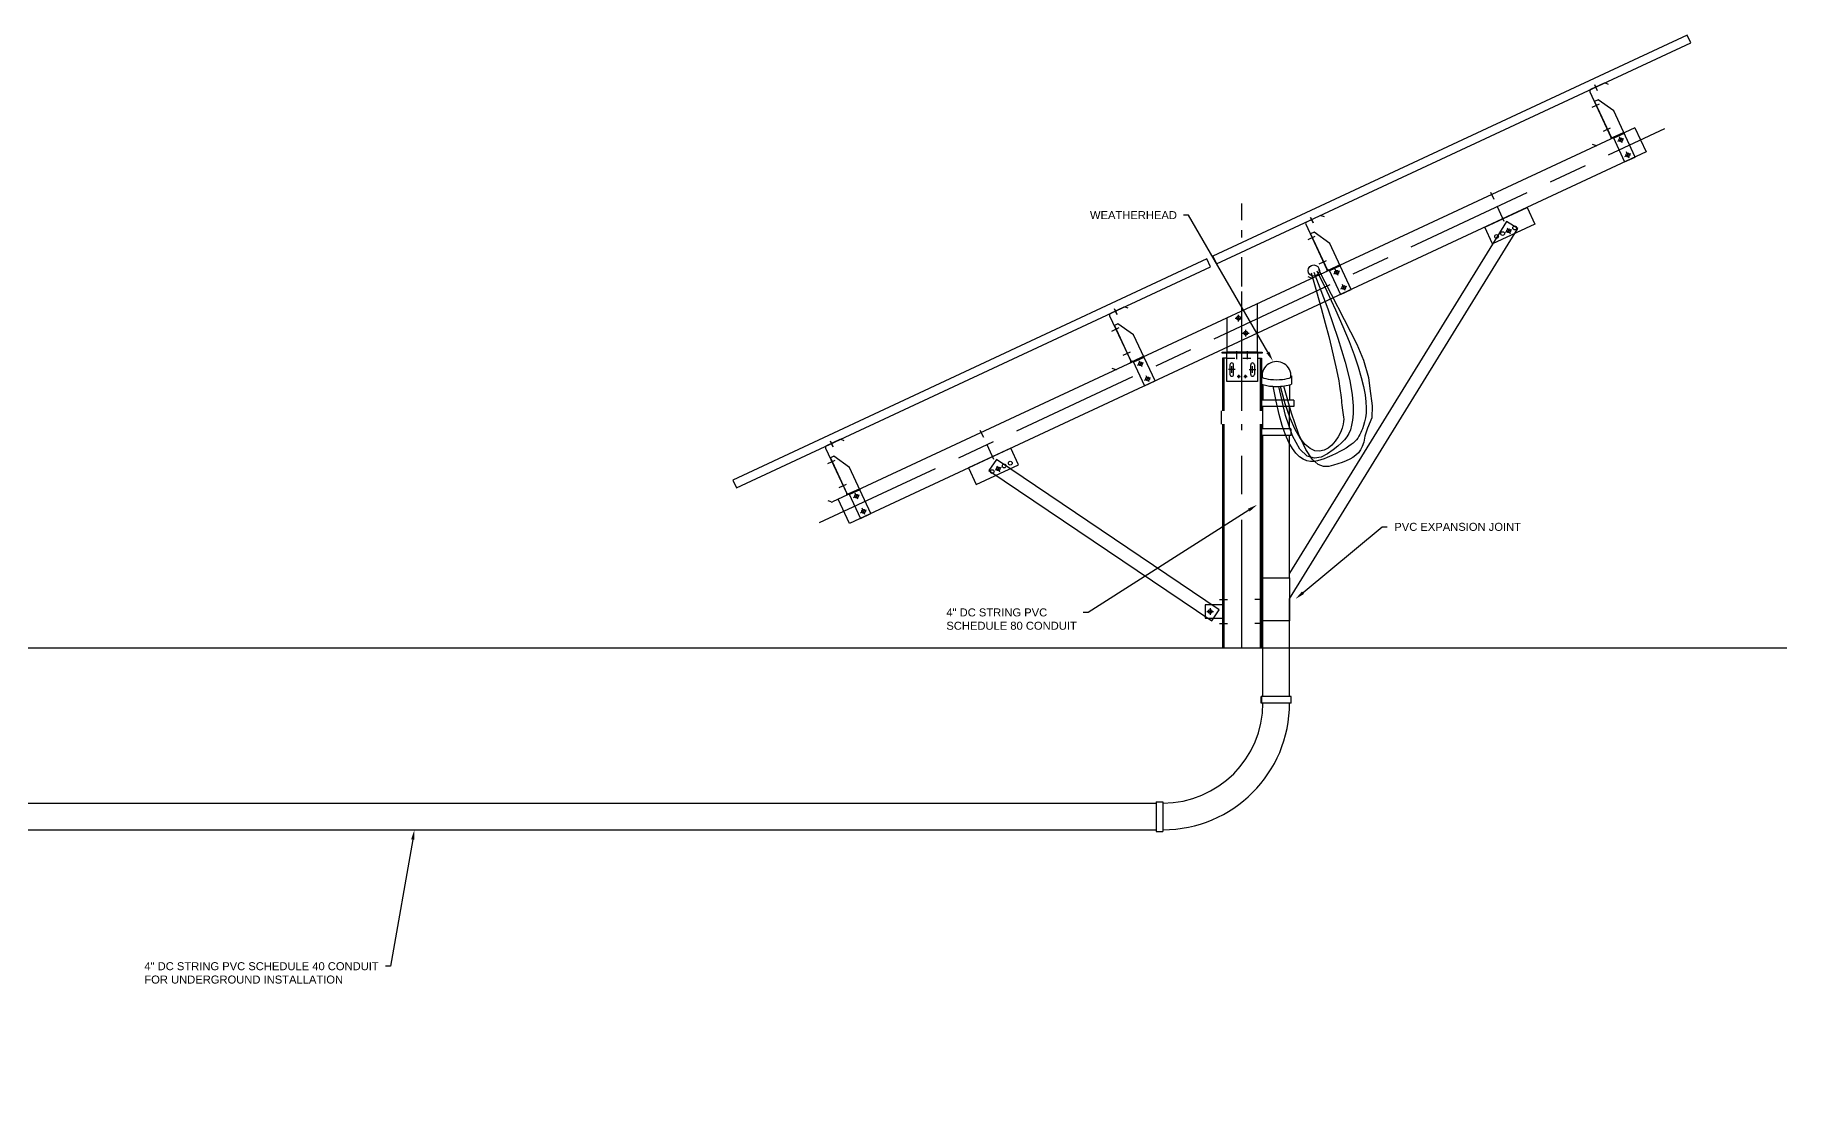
# Model space of a CAD drawing. Extents: x -272 to 283, y -41 to 246.
# Drawn here: x 107.07 to 128.97, y 48.53 to 61.76 of the extents above; entities that cross this region are included whole.
import ezdxf
from ezdxf import colors
from ezdxf.entities.mleader import LeaderData, LeaderLine
from ezdxf.math import Vec2, Vec3

# ---------------------------------------------------------------- set-up
doc = ezdxf.new("R2010")
doc.units = 0
doc.header["$MEASUREMENT"] = 0
for name, pattern in [('Center001', [0.034, 0.02, -0.004, 0.006, -0.004]), ('Center002', [0.068, 0.04, -0.008, 0.012, -0.008]), ('Center005', [0.17, 0.1, -0.02, 0.03, -0.02]), ('Center040', [1.36, 0.8, -0.16, 0.24, -0.16]), ('Dash005', [0.08, 0.05, -0.03]), ('Dash010', [0.16, 0.1, -0.06])]:
    doc.linetypes.add(name, pattern=pattern)
for name, color, linetype in [('CONDUIT', 4, 'Continuous'), ('E-ANNO-NOTE', 3, 'Continuous'), ('G-ANNO-TEXT', 1, 'Continuous'), ('MODS', 2, 'Continuous'), ('MODULE', 3, 'Continuous'), ('RACK', 2, 'Continuous'), ('WIRE', 3, 'Continuous')]:
    doc.layers.add(name, color=color, linetype=linetype)
doc.styles.add('NEI-A', font='arial.ttf')

msp = doc.modelspace()

# ---------------------------------------------------------------- linework, layer by layer
at = {"layer": 'CONDUIT', "ltscale": 2}
for p, q in [((122.77365, 53.49113), (122.39866, 53.49113)), ((122.77365, 53.4078), (122.39866, 53.4078))]:
    msp.add_line(p, q, dxfattribs=at)
for points in [[(122.4195, 57.38757), (122.4195, 57.19171)], [(122.75282, 57.38572), (122.75282, 57.19172)], [(122.77823, 57.49467), (122.77823, 57.3949)], [(122.4195, 56.83532), (122.4195, 57.11497)], [(122.75282, 56.83532), (122.75282, 57.11499)], [(122.76948, 56.83532), (122.39866, 56.83532)], [(122.76948, 56.75199), (122.39866, 56.75199)], [(122.76948, 56.83532), (122.76948, 56.75199)], [(122.39866, 53.4078), (122.39866, 53.49113)], [(122.40283, 53.49113), (122.40283, 53.4078)], [(122.76948, 53.49113), (122.76948, 53.4078)], [(122.77365, 53.4078), (122.77365, 53.49113)], [(121.08622, 52.17452), (121.16955, 52.17452)], [(121.08622, 52.17452), (121.08622, 51.8037)], [(121.16955, 52.17452), (121.16955, 51.8037)], [(121.08622, 51.8037), (121.16955, 51.8037)]]:
    msp.add_lwpolyline(points, dxfattribs=at)
msp.add_lwpolyline([(122.7702, 57.49952, -0.00654355), (122.77823, 57.49467)], format="xyb", dxfattribs=at)
at = {"layer": 'CONDUIT', "linetype": 'ByBlock', "ltscale": 2, "flags": 128}
for points in [[(122.4195, 54.63465), (122.4195, 56.75199)], [(122.75282, 54.9747), (122.75282, 56.75199)], [(122.75282, 53.49113), (122.75282, 54.71176)], [(122.4195, 53.49113), (122.4195, 54.46799)], [(101.49641, 52.15785), (121.08622, 52.15785)], [(101.49641, 51.82453), (121.08622, 51.82453)]]:
    msp.add_lwpolyline(points, dxfattribs=at)
at = {"layer": 'CONDUIT', "linetype": 'ByBlock', "ltscale": 2}
msp.add_lwpolyline([(122.41931, 54.9747), (122.75263, 54.9747), (122.75282, 54.43477), (122.4195, 54.43477)], close=True, dxfattribs=at)
at = {"layer": 'CONDUIT', "linetype": 'ByBlock', "ltscale": 2, "flags": 128}
for points in [[(121.16955, 52.15785, 0.41421356), (122.4195, 53.4078)], [(121.16955, 51.82453, 0.41421356), (122.75282, 53.4078)]]:
    msp.add_lwpolyline(points, format="xyb", dxfattribs=at)
at = {"layer": 'CONDUIT', "ltscale": 2}
msp.add_circle((123.05469, 58.81392), 0.07017, dxfattribs=at)
for centre, radius, start, end in [((123.14113, 59.47938), 0.02083, 70, 115), ((122.58909, 57.49467), 0.18118, 355.710983, 184.289017)]:
    msp.add_arc(centre, radius, start, end, dxfattribs=at)
msp.add_ellipse((122.58909, 57.49467), major_axis=(-0.18914, 0), ratio=0.24214006, start_param=0, end_param=3.14159265, dxfattribs=at)
msp.add_open_spline([(122.39995, 57.39489), (122.4006, 57.39461), (122.40125, 57.39434), (122.4019, 57.39407), (122.40703, 57.39192), (122.41216, 57.39003), (122.43794, 57.38136), (122.46043, 57.37644), (122.50894, 57.3692), (122.53489, 57.36695), (122.59563, 57.36483), (122.6307, 57.36587), (122.69644, 57.37239), (122.72679, 57.37765), (122.76228, 57.38865), (122.77025, 57.39146), (122.77823, 57.3949)], degree=3, knots=[0.53104902, 0.53104902, 0.53104902, 0.53104902, 0.54341047, 0.54341047, 0.54341047, 0.6413763, 0.6413763, 1.03743734, 1.03743734, 1.43349838, 1.43349838, 1.94523153, 1.94523153, 2.45696468, 2.45696468, 2.61026461, 2.61026461, 2.61026461, 2.61026461], dxfattribs=at)
at = {"layer": 'E-ANNO-NOTE', "linetype": 'ByBlock', "ltscale": 2}
for p, q in [((122.8053, 57.19171), (122.39975, 57.19171)), ((122.8053, 57.19171), (122.8053, 57.11497)), ((121.89727, 57.05847), (121.89727, 56.89181)), ((122.8053, 57.11497), (122.39975, 57.11497))]:
    msp.add_line(p, q, dxfattribs=at)
at = {"layer": 'E-ANNO-NOTE', "ltscale": 2}
msp.add_line((60.17618, 54.09746), (128.96836, 54.09746), dxfattribs=at)
at = {"layer": 'MODS', "ltscale": 2}
msp.add_arc((123.03236, 58.73908), 0.02083, 250, 295, dxfattribs=at)
at = {"layer": 'MODULE', "ltscale": 2}
for p, q in [((127.72058, 61.75726), (121.79473, 58.99399)), ((127.76633, 61.65914), (127.72058, 61.75726)), ((121.84048, 58.89587), (127.76633, 61.65914)), ((121.71921, 58.95877), (115.79336, 56.1955)), ((121.76496, 58.86065), (121.71921, 58.95877)), ((121.79473, 58.99399), (121.84048, 58.89587)), ((115.83911, 56.09738), (121.76496, 58.86065)), ((115.79336, 56.1955), (115.83911, 56.09738))]:
    msp.add_line(p, q, dxfattribs=at)
at = {"layer": 'RACK', "ltscale": 2}
for p, q in [((126.68248, 61.15373), (126.51492, 61.07559)), ((126.73764, 61.14015), (126.69841, 61.15443)), ((126.50484, 61.04791), (126.76897, 60.48149)), ((126.60874, 60.94695), (126.56443, 60.92628)), ((126.56443, 60.92628), (126.77573, 60.47315)), ((126.80356, 60.80781), (126.60874, 60.94695)), ((127.07204, 60.23205), (126.80356, 60.80781)), ((127.0691, 60.59846), (117.03979, 55.92171)), ((126.77573, 60.47315), (126.79461, 60.48195)), ((126.79461, 60.48195), (126.93988, 60.17042)), ((126.79669, 60.47947), (126.92734, 60.5404)), ((126.80285, 60.46626), (126.79669, 60.47947)), ((126.9335, 60.52718), (126.80285, 60.46626)), ((126.92734, 60.5404), (126.9335, 60.52718)), ((127.0691, 60.59846), (127.20997, 60.29637)), ((127.20997, 60.29637), (117.25042, 55.65215)), ((126.57539, 60.37497), (126.53617, 60.38925)), ((126.93988, 60.17042), (127.07204, 60.23205)), ((122.15685, 59.44409), (122.15685, 59.65202)), ((125.19342, 59.35603), (125.72208, 59.60255)), ((125.72208, 59.60255), (125.81892, 59.39486)), ((122.75272, 54.71161), (125.60508, 59.33784)), ((125.46322, 59.4253), (122.75282, 55.02932)), ((122.95468, 59.39244), (123.21881, 58.82602)), ((123.13232, 59.49826), (122.96476, 59.42013)), ((123.18748, 59.48468), (123.14825, 59.49896)), ((125.29026, 59.14835), (125.19342, 59.35603)), ((125.81892, 59.39486), (125.29026, 59.14835)), ((125.60508, 59.33784), (125.46322, 59.4253)), ((122.15685, 59.22534), (122.15685, 59.3191)), ((123.05859, 59.29148), (123.01427, 59.27082)), ((123.01427, 59.27082), (123.22557, 58.81768)), ((123.2534, 59.15234), (123.05859, 59.29148)), ((123.52188, 58.57659), (123.2534, 59.15234)), ((122.15685, 58.61365), (122.15685, 58.98089)), ((123.02524, 58.7195), (122.98601, 58.73378)), ((123.22557, 58.81768), (123.24445, 58.82649)), ((123.24445, 58.82649), (123.38972, 58.51496)), ((123.24653, 58.82401), (123.37718, 58.88493)), ((123.25269, 58.81079), (123.24653, 58.82401)), ((123.24885, 58.81705), (123.38102, 58.87868)), ((123.38334, 58.87172), (123.25269, 58.81079)), ((123.37718, 58.88493), (123.38334, 58.87172)), ((123.38972, 58.51496), (123.52188, 58.57659)), ((120.50347, 58.24942), (120.76759, 57.683)), ((120.68111, 58.35524), (120.51354, 58.27711)), ((120.73626, 58.34166), (120.69704, 58.35594)), ((122.34725, 58.39662), (122.34725, 57.79171)), ((120.60737, 58.14846), (120.56306, 58.1278)), ((120.56306, 58.1278), (120.77436, 57.67466)), ((120.80219, 58.00932), (120.60737, 58.14846)), ((121.97227, 57.79171), (121.97227, 58.22177)), ((121.07067, 57.43356), (120.80219, 58.00932)), ((120.57402, 57.57648), (120.5348, 57.59076)), ((120.77436, 57.67466), (120.79324, 57.68347)), ((120.79324, 57.68347), (120.93851, 57.37194)), ((120.79531, 57.68099), (120.92597, 57.74191)), ((120.80148, 57.66777), (120.79531, 57.68099)), ((120.93213, 57.7287), (120.80148, 57.66777)), ((120.92597, 57.74191), (120.93213, 57.7287)), ((121.90977, 57.78046), (121.90977, 57.79171)), ((121.90977, 57.79171), (122.40975, 57.79171)), ((122.40975, 57.78046), (121.90977, 57.78046)), ((121.96706, 57.71786), (121.91394, 57.71786)), ((121.91394, 57.71786), (121.91394, 57.05847)), ((121.9301, 57.71786), (121.9301, 57.05847)), ((121.96706, 57.42714), (121.96706, 57.78046)), ((122.34725, 57.79171), (121.97227, 57.79171)), ((122.00612, 57.63546), (122.00612, 57.51568)), ((122.053, 57.51568), (122.053, 57.63546)), ((122.26653, 57.51568), (122.26653, 57.63546)), ((122.3134, 57.63546), (122.3134, 57.51568)), ((122.34663, 57.71786), (122.39975, 57.71786)), ((122.35246, 57.78046), (122.35246, 57.42714)), ((122.38359, 57.71786), (122.38359, 57.05847)), ((122.39975, 57.71786), (122.39975, 57.05847)), ((122.40975, 57.79171), (122.40975, 57.78046)), ((120.93851, 57.37194), (121.07067, 57.43356)), ((122.35246, 57.42714), (121.96706, 57.42714)), ((121.91394, 56.89181), (121.91394, 54.09746)), ((121.9301, 56.89181), (121.9301, 54.09746)), ((122.38359, 56.89181), (122.38359, 54.09746)), ((122.39975, 56.89181), (122.39975, 54.09746)), ((116.95331, 56.59396), (117.21744, 56.02754)), ((117.13095, 56.69978), (116.96339, 56.62164)), ((117.05721, 56.493), (117.0129, 56.47233)), ((117.25203, 56.35386), (117.05721, 56.493)), ((117.1861, 56.6862), (117.14688, 56.70047)), ((119.26697, 56.59249), (118.73831, 56.34597)), ((119.36382, 56.3848), (119.26697, 56.59249)), ((117.0129, 56.47233), (117.2242, 56.0192)), ((117.52051, 55.7781), (117.25203, 56.35386)), ((118.73831, 56.34597), (118.83516, 56.13828)), ((118.83516, 56.13828), (119.36382, 56.3848)), ((119.08833, 56.45147), (118.99516, 56.31328)), ((118.99516, 56.31328), (121.78021, 54.43564)), ((121.87337, 54.57383), (119.08833, 56.45147)), ((117.24515, 56.02552), (117.37581, 56.08645)), ((117.38197, 56.07323), (117.25132, 56.0123)), ((117.37581, 56.08645), (117.38197, 56.07323)), ((117.02386, 55.92102), (116.98464, 55.93529)), ((117.25042, 55.65215), (117.10955, 55.95424)), ((117.2242, 56.0192), (117.24308, 56.028)), ((117.24308, 56.028), (117.38835, 55.71647)), ((117.25132, 56.0123), (117.24515, 56.02552)), ((117.38835, 55.71647), (117.52051, 55.7781)), ((121.91394, 54.63465), (121.6952, 54.63465)), ((121.6952, 54.63465), (121.6952, 54.46799)), ((121.78021, 54.43564), (121.87337, 54.57383)), ((122.39975, 54.63465), (122.4195, 54.63465)), ((121.6952, 54.46799), (121.91394, 54.46799)), ((122.4195, 54.46799), (122.39975, 54.46799))]:
    msp.add_line(p, q, dxfattribs=at)
at = {"layer": 'RACK', "linetype": 'Center005', "ltscale": 2}
for p, q in [((126.59937, 61.06046), (126.56514, 61.13387)), ((125.43542, 59.42858), (125.2476, 59.83137)), ((123.04921, 59.40499), (123.01498, 59.47841)), ((120.598, 58.26197), (120.56376, 58.33539)), ((119.05584, 56.45373), (118.86802, 56.85652)), ((117.04784, 56.6065), (117.0136, 56.67992))]:
    msp.add_line(p, q, dxfattribs=at)
at = {"layer": 'RACK', "linetype": 'Center002', "ltscale": 2}
for p, q in [((126.56847, 61.12672), (126.59635, 61.06693)), ((126.61954, 60.89452), (126.49996, 60.83876)), ((126.76041, 60.59243), (126.64083, 60.53667)), ((126.85374, 60.42908), (126.92927, 60.46429)), ((126.90911, 60.40892), (126.8739, 60.48445)), ((126.94179, 60.24027), (127.01731, 60.27549)), ((126.99716, 60.22012), (126.96194, 60.29564)), ((123.01831, 59.47125), (123.04619, 59.41146)), ((125.47281, 59.3484), (125.50803, 59.27288)), ((123.06938, 59.23905), (122.94981, 59.18329)), ((125.45266, 59.29303), (125.52818, 59.32825)), ((123.21025, 58.93696), (123.09067, 58.8812)), ((123.30359, 58.77361), (123.37911, 58.80883)), ((123.35896, 58.75346), (123.32374, 58.82898)), ((123.39163, 58.5848), (123.46715, 58.62002)), ((123.447, 58.56465), (123.41178, 58.64017)), ((120.5671, 58.32823), (120.59498, 58.26844)), ((122.11574, 58.17804), (122.11574, 58.26137)), ((120.61817, 58.09603), (120.49859, 58.04027)), ((122.07408, 58.2197), (122.15741, 58.2197)), ((122.16212, 58.03091), (122.24545, 58.03091)), ((122.20378, 57.98924), (122.20378, 58.07257)), ((122.09206, 57.7041), (122.09206, 57.83604)), ((122.22747, 57.7041), (122.22747, 57.83604)), ((120.75904, 57.79394), (120.63946, 57.73818)), ((120.85237, 57.63059), (120.92789, 57.66581)), ((120.90774, 57.61044), (120.87252, 57.68596)), ((122.02956, 57.53391), (122.02956, 57.61724)), ((122.28996, 57.53391), (122.28996, 57.61724)), ((120.94041, 57.44178), (121.01594, 57.477)), ((120.99578, 57.42163), (120.96057, 57.49715)), ((122.07122, 57.57557), (121.98789, 57.57557)), ((122.2483, 57.57557), (122.33163, 57.57557)), ((117.01694, 56.67276), (117.04482, 56.61298)), ((117.06801, 56.44057), (116.94843, 56.38481)), ((119.1486, 56.3534), (119.07308, 56.31818)), ((119.09323, 56.37355), (119.12845, 56.29803)), ((117.20888, 56.13848), (117.0893, 56.08272)), ((117.30221, 55.97512), (117.37774, 56.01034)), ((117.35758, 55.95497), (117.32237, 56.03049)), ((117.44563, 55.76616), (117.41041, 55.84169)), ((117.39026, 55.78632), (117.46578, 55.82153)), ((121.71603, 54.55132), (121.79936, 54.55132)), ((121.75769, 54.59298), (121.75769, 54.50965)), ((121.87741, 54.70235), (122.00935, 54.70235)), ((122.4195, 54.70235), (122.30434, 54.70235)), ((121.87741, 54.40028), (122.00935, 54.40028)), ((122.4195, 54.40028), (122.30434, 54.40028))]:
    msp.add_line(p, q, dxfattribs=at)
at = {"layer": 'RACK', "linetype": 'Center040', "ltscale": 2}
for p, q in [((116.8779, 55.66233), (127.44163, 60.58828)), ((122.15685, 57.05847), (122.15685, 58.55116)), ((122.15685, 54.09746), (122.15685, 56.89181))]:
    msp.add_line(p, q, dxfattribs=at)
at = {"layer": 'RACK', "linetype": 'Dash010', "ltscale": 2}
for p, q in [((126.79901, 60.47251), (126.93118, 60.53414)), ((120.79764, 57.67403), (120.9298, 57.73566)), ((117.24748, 56.01856), (117.37964, 56.08019))]:
    msp.add_line(p, q, dxfattribs=at)
at = {"layer": 'RACK', "linetype": 'Dash005', "ltscale": 2}
msp.add_line((121.96706, 57.71786), (122.34663, 57.71786), dxfattribs=at)
at = {"layer": 'RACK', "linetype": 'Center001', "ltscale": 2}
for p, q in [((122.09726, 57.48964), (122.13893, 57.48964)), ((122.1181, 57.4688), (122.1181, 57.51047)), ((122.18059, 57.48964), (122.22226, 57.48964)), ((122.20143, 57.4688), (122.20143, 57.51047))]:
    msp.add_line(p, q, dxfattribs=at)
at = {"layer": 'RACK', "ltscale": 2}
for centre, radius in [((126.89151, 60.44668), 0.02344), ((126.97955, 60.25788), 0.02344), ((125.56594, 59.34586), 0.02344), ((125.33937, 59.24021), 0.02344), ((125.4149, 59.27542), 0.02344), ((125.49042, 59.31064), 0.02344), ((123.34135, 58.79122), 0.02344), ((123.42939, 58.60241), 0.02344), ((122.11574, 58.2197), 0.02344), ((122.20378, 58.03091), 0.02344), ((120.89013, 57.6482), 0.02344), ((120.97818, 57.45939), 0.02344), ((122.1181, 57.48964), 0.01042), ((122.20143, 57.48964), 0.01042), ((119.03532, 56.30057), 0.02344), ((119.11084, 56.33579), 0.02344), ((119.18636, 56.37101), 0.02344), ((119.26188, 56.40622), 0.02344), ((117.33998, 55.99273), 0.02344), ((117.42802, 55.80393), 0.02344), ((121.75769, 54.55132), 0.02344)]:
    msp.add_circle(centre, radius, dxfattribs=at)
for centre, radius, start, end in [((126.69129, 61.13485), 0.02083, 70, 115), ((126.52372, 61.05671), 0.02083, 115, 205), ((126.75009, 60.47268), 0.02083, 295, 25), ((126.58252, 60.39455), 0.02083, 250, 295), ((122.97356, 59.40125), 0.02083, 115, 205), ((123.19993, 58.81722), 0.02083, 295, 25), ((120.52235, 58.25823), 0.02083, 115, 205), ((120.68991, 58.33636), 0.02083, 70, 115), ((120.74871, 57.6742), 0.02083, 295, 25), ((122.02956, 57.63546), 0.02344, 0, 180), ((122.28996, 57.63546), 0.02344, 0, 180), ((120.58115, 57.59606), 0.02083, 250, 295), ((122.02956, 57.51568), 0.02344, 180, 0), ((122.28996, 57.51568), 0.02344, 180, 0), ((116.97219, 56.60276), 0.02083, 115, 205), ((117.13976, 56.6809), 0.02083, 70, 115), ((117.03099, 55.94059), 0.02083, 250, 295), ((117.19855, 56.01873), 0.02083, 295, 25)]:
    msp.add_arc(centre, radius, start, end, dxfattribs=at)
at = {"layer": 'WIRE', "ltscale": 2}
for points in [[(123.05701, 58.79222), (123.22883, 58.33703), (123.35655, 57.96642), (123.44628, 57.67012), (123.5041, 57.43786), (123.53608, 57.25937), (123.54834, 57.1244), (123.54694, 57.02268), (123.53797, 56.94394), (123.52631, 56.87921), (123.51188, 56.8247), (123.49343, 56.77791), (123.46967, 56.73633), (123.43932, 56.69748), (123.4011, 56.65884), (123.35375, 56.61793), (123.29597, 56.57224), (123.22711, 56.52246), (123.1489, 56.48202), (123.06373, 56.46752), (122.97394, 56.49557), (122.88191, 56.58279), (122.79, 56.74578), (122.70056, 57.00117), (122.61596, 57.36555)], [(123.11297, 58.82609), (123.59226, 57.89431), (123.67638, 57.69206), (123.73897, 57.47856), (123.75667, 57.33915), (123.78426, 57.12454), (123.77864, 56.97447), (123.72731, 56.84331), (123.6923, 56.74266), (123.67815, 56.66877), (123.66071, 56.6141), (123.63902, 56.57183), (123.61231, 56.53613), (123.58064, 56.50527), (123.54426, 56.47853), (123.50342, 56.45518), (123.4584, 56.43449), (123.40942, 56.41576), (123.35676, 56.39824), (123.30067, 56.38122), (123.24123, 56.36635), (123.17784, 56.3648), (123.10973, 56.39009), (123.03613, 56.45578), (122.95628, 56.5754), (122.86939, 56.76249), (122.77471, 57.03058), (122.67863, 57.36805)]]:
    msp.add_lwpolyline(points, dxfattribs=at)
for points, knots in [([(123.09248, 58.81033), (123.81021, 57.37651), (123.69463, 56.81823), (123.51805, 56.56972), (122.72666, 56.28623), (122.54851, 57.36847)], [0, 0, 0, 0, 11.17381421, 18.68965948, 23.20276834, 23.20276834, 23.20276834, 23.20276834]), ([(123.02202, 58.78502), (123.40326, 57.46995), (123.3811, 57.10757), (123.51621, 56.81682), (122.94458, 56.09223), (122.63972, 57.3659)], [0, 0, 0, 0, 7.38038549, 12.97745826, 29.82441607, 29.82441607, 29.82441607, 29.82441607])]:
    msp.add_open_spline(points, degree=3, knots=knots, dxfattribs=at)

# ---------------------------------------------------------------- leaders
at = {"layer": 'G-ANNO-TEXT', "ltscale": 2}
ml = msp.add_multileader_mtext('Standard', dxfattribs=at)
ml.set_content('WEATHERHEAD', color=256, style='NEI-A')
ml.set_leader_properties()
ml.build(insert=Vec2(0, 0))
ml.multileader.update_dxf_attribs({"dogleg_length": 0.0625, "arrow_head_size": 0.125})
ctx = ml.context
ctx.base_point, ctx.char_height, ctx.arrow_head_size, ctx.landing_gap_size, ctx.plane_origin = Vec3(120.16779, 59.50635), 0.1, 0.125, 0.09, Vec3(116.46572, 58.42994)
notes = []
notes.append((ctx, [(1, (1, 1, 0), (121.48778, 59.50635), (-1, 0), 0.0625, [(1, [(122.54353, 57.68357)], 0, [])])]))
ctx.mtext.insert, ctx.mtext.flow_direction = Vec3(120.25779, 59.55635), 5
ml = msp.add_multileader_mtext('Standard', dxfattribs=at)
ml.set_content('4" DC STRING PVC \\PSCHEDULE 80 CONDUIT', color=256, style='NEI-A')
ml.set_leader_properties()
ml.build(insert=Vec2(0, 0))
ml.multileader.update_dxf_attribs({"dogleg_length": 0.0625, "arrow_head_size": 0.125})
ctx = ml.context
ctx.base_point, ctx.char_height, ctx.arrow_head_size, ctx.landing_gap_size, ctx.plane_origin = Vec3(118.3725, 54.53979), 0.1, 0.125, 0.09, Vec3(123.85359, 54.3554)
notes.append((ctx, [(1, (1, 1, 0), (120.23607, 54.53979), (-1, 0), 0.0625, [(0, [(122.34761, 55.8863)], 0, [])])]))
ctx.mtext.insert, ctx.mtext.flow_direction = Vec3(118.4625, 54.59064), 5
ml = msp.add_multileader_mtext('Standard', dxfattribs=at)
ml.set_content('PVC EXPANSION JOINT', color=256, style='NEI-A')
ml.set_leader_properties()
ml.build(insert=Vec2(0, 0))
ml.multileader.update_dxf_attribs({"dogleg_length": 0.0625, "arrow_head_size": 0.125})
ctx = ml.context
ctx.base_point, ctx.char_height, ctx.arrow_head_size, ctx.landing_gap_size, ctx.plane_origin = Vec3(123.97117, 55.60928), 0.1, 0.125, 0.09, Vec3(122.82514, 54.53288)
notes.append((ctx, [(0, (1, 1, 0), (123.90867, 55.60928), (1, 0), 0.0625, [(0, [(122.82514, 54.70775)], 0, [])])]))
ctx.mtext.insert, ctx.mtext.flow_direction = Vec3(124.06117, 55.66013), 5
ml = msp.add_multileader_mtext('Standard', dxfattribs=at)
ml.set_content('4" DC STRING PVC SCHEDULE 40 CONDUIT \\PFOR UNDERGROUND INSTALLATION', color=256, style='NEI-A')
ml.set_leader_properties()
ml.build(insert=Vec2(0, 0))
ml.multileader.update_dxf_attribs({"dogleg_length": 0.0625, "arrow_head_size": 0.125})
ctx = ml.context
ctx.base_point, ctx.char_height, ctx.arrow_head_size, ctx.landing_gap_size, ctx.plane_origin = Vec3(108.34925, 50.1175), 0.1, 0.125, 0.09, Vec3(115.37208, 59.46601)
notes.append((ctx, [(1, (1, 1, 0), (111.51665, 50.1175), (-1, 0), 0.0625, [(0, [(111.81505, 51.82453)], 0, [])])]))
ctx.mtext.insert, ctx.mtext.flow_direction = Vec3(108.43925, 50.16835), 5
for ctx, leaders in notes:
    for number, flags, end, landing, length, lines in leaders:
        leader = LeaderData()
        leader.index, (leader.has_last_leader_line, leader.has_dogleg_vector, leader.attachment_direction) = number, flags
        leader.last_leader_point, leader.dogleg_vector, leader.dogleg_length = Vec3(end), Vec3(landing), length
        for number, points, colour, breaks in lines:
            line = LeaderLine()
            line.index, line.vertices, line.color, line.breaks = number, Vec3.list(points), colors.encode_raw_color(colour), breaks
            leader.lines.append(line)
        ctx.leaders.append(leader)

doc.saveas('drawing.dxf')
